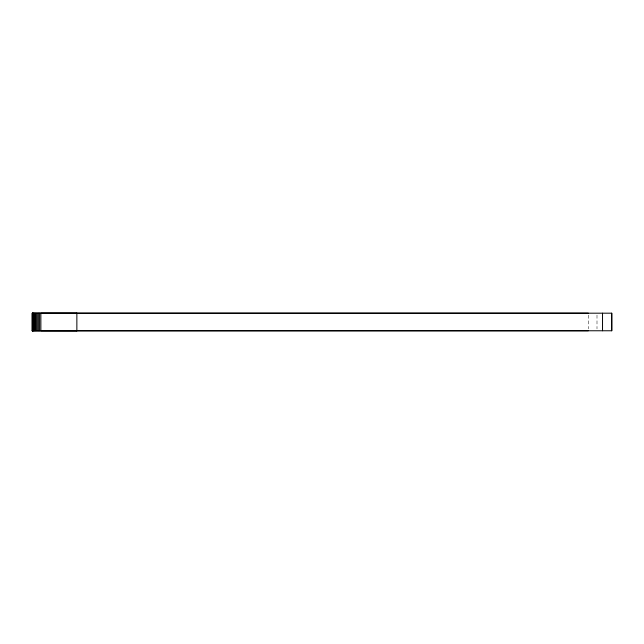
<?xml version="1.0" encoding="UTF-8"?>
<svg xmlns="http://www.w3.org/2000/svg" width="644" height="644" viewBox="0 0 644 644"><rect width="100%" height="100%" fill="white"/><g stroke="black" fill="none" stroke-linecap="round" stroke-linejoin="round"><path stroke-width="0.48" stroke-dasharray="3.22 2.42" d="M596.996 315.141L596.996 328.818M588.318 315.141L588.318 328.818"/><path stroke-width="0.97" d="M588.318 313.185L32.538 313.201L33.536 313.201L33.536 330.783L32.2 330.791L611.8 330.766L611.784 313.185L76.861 313.185L32.2 313.209L32.2 330.799L588.318 330.766M76.861 313.234L40.862 313.209L40.87 330.783L76.861 330.815M611.703 313.185L611.703 330.766M602.526 313.185L602.526 330.766M76.861 313.185L76.861 330.766M39.59 313.201L39.59 330.783M38.35 313.201L38.35 330.783M37.183 313.201L37.183 330.783M36.096 313.201L36.104 330.783M35.122 313.201L35.122 330.783M34.261 313.201L34.261 330.783M32.957 313.201L32.957 330.783M32.538 313.201L32.538 330.783M32.289 313.201L32.289 330.799"/></g></svg>
